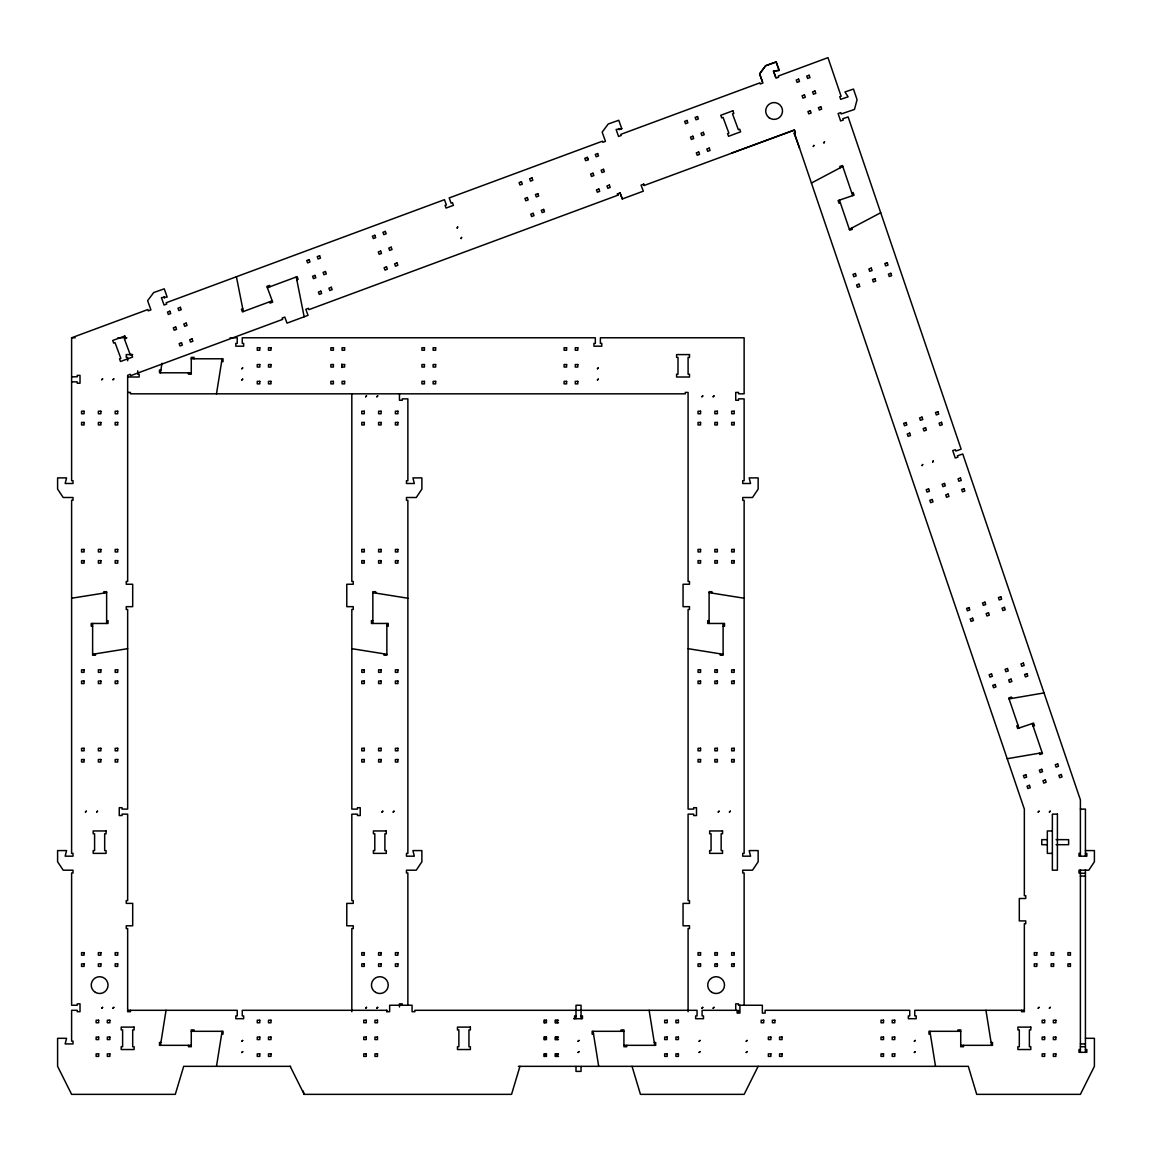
<?xml version="1.0" encoding="UTF-8"?>
<svg xmlns="http://www.w3.org/2000/svg" width="1152" height="1152" viewBox="0 0 1152 1152"><rect width="100%" height="100%" fill="white"/><g stroke="black" fill="none" stroke-linecap="round" stroke-linejoin="round"><path stroke-width="1.5" d="M160.445 372.802L161.986 363.226M216.49 393.826L222.091 358.79M160.445 1045.325L166.046 1010.304M216.49 1066.334L222.091 1031.314M519.955 1066.334L511.546 1094.357L304.186 1094.357L290.174 1066.334M758.146 1066.334L744.134 1094.357L640.454 1094.357L632.045 1066.334M811.426 183.024L842.774 166.435M849.355 229.32L880.718 212.731M290.606 1066.334L183.701 1066.334L175.291 1094.357L71.611 1094.357L57.6 1066.334L57.6 1038.312L66.571 1038.312L65.16 1043.928L73.008 1043.928L73.008 1041.12L71.611 1041.12L71.611 1010.304L77.213 1010.304L77.213 1011.701L80.021 1011.701L80.021 1003.853L77.213 1003.853L77.213 1005.25L71.611 1005.25L71.611 872.986L73.008 872.986L73.008 870.192L63.202 870.192L57.6 861.782L57.6 850.579L66.571 850.579L65.16 856.181L73.008 856.181L73.008 853.373L71.611 853.373L71.611 500.299L73.008 500.299L73.008 497.506L63.202 497.506L57.6 489.096L57.6 477.893L66.571 477.893L65.16 483.494L73.008 483.494L73.008 480.686L71.611 480.686L71.611 337.781L147.816 309.557L148.277 310.838L150.912 309.902L147.629 300.658L153.677 292.565L164.246 288.821L167.17 297.086L161.424 297.648L164.045 305.035L166.694 304.099L166.205 302.746L444.456 199.685L446.4 204.941L445.075 205.43L446.054 208.066L453.413 205.33L452.434 202.709L451.123 203.198L449.179 197.942L602.41 141.192L602.798 142.286L605.448 141.35L602.165 132.106L608.213 124.013L618.768 120.269L621.778 128.722L616.104 129.485L618.566 136.454L621.216 135.518L620.798 134.366L759.874 82.872L760.262 83.966L762.912 83.03L759.629 73.786L765.677 65.693L776.232 61.949L779.227 70.402L773.395 70.978L775.642 77.026M267.35 287.698L297.144 276.653L298.123 279.288L296.813 279.763M242.755 308.75L241.445 309.24L242.424 311.875L272.218 300.83M130.45 1010.304L130.45 1011.701L127.656 1011.701L127.656 928.598L126.259 928.598L126.259 925.79L132.696 925.79L132.696 903.384L126.259 903.384L126.259 900.576L127.656 900.576L127.656 814.147L122.054 814.147L122.054 815.544L119.246 815.544L119.246 807.696L122.054 807.696L122.054 809.107L127.656 809.107L127.656 609.48L126.259 609.48L126.259 606.672L132.696 606.672L132.696 584.251L126.259 584.251L126.259 581.458L127.656 581.458L127.656 375.293L130.277 374.314L130.766 375.638L282.643 319.378L282.154 318.067L284.789 317.088L287.021 323.136L308.045 315.346L305.813 309.312L308.434 308.333L308.923 309.643L617.904 195.206L617.429 193.896L620.05 192.917L622.296 198.965L643.306 191.174L641.074 185.141L643.709 184.162L644.184 185.472L794.39 130.032L795.37 132.653L794.045 133.142L799.531 148.075M731.549 153.115L794.405 130.061L795.312 132.71L794.419 133.042L1024.344 809.107L1024.344 895.694L1025.741 895.694L1025.741 898.488L1019.304 898.488L1019.304 920.909L1025.741 920.909L1025.741 923.717L1024.344 923.717L1024.344 1011.701L1021.55 1011.701L1021.55 1010.304M621.778 128.722L619.056 129.658L618.725 128.52M851.803 192.974L853.128 192.514L854.035 195.163L838.109 200.578L839.016 203.242L840.341 202.781M1018.08 725.414L1016.755 725.861L1017.662 728.51L1033.574 723.11L1034.482 725.76L1033.157 726.206M1009.066 698.89L1044.029 692.914M1007.208 758.707L1042.171 752.731M71.611 598.234L106.632 592.632M92.621 654.278L127.656 648.677M71.611 337.781L75.168 337.781M117.936 337.781L126.85 337.781M230.098 337.781L237.226 337.781L237.226 343.382L235.814 343.382L235.814 346.19L243.662 346.19L243.662 343.382L242.266 343.382L242.266 337.781L595.339 337.781L595.339 343.382L593.942 343.382L593.942 346.19L601.776 346.19L601.776 343.382L600.379 343.382L600.379 337.781L744.134 337.781L744.134 393.826L738.518 393.826L738.518 392.414L735.725 392.414L735.725 400.262L738.518 400.262L738.518 398.866L744.134 398.866L744.134 480.686L742.723 480.686L742.723 483.494L750.571 483.494L749.174 477.893L758.146 477.893L758.146 489.096L752.53 497.506L742.723 497.506L742.723 500.299L744.134 500.299L744.134 853.373L742.723 853.373L742.723 856.181L750.571 856.181L749.174 850.579L758.146 850.579L758.146 861.782L752.53 870.192L742.723 870.192L742.723 872.986L744.134 872.986L744.134 1005.25M132.696 354.586L126.259 354.586L126.259 357.394L127.656 357.394L127.656 360.763M191.275 358.79L223.042 358.79L223.042 361.598L221.645 361.598M160.891 370.008L159.494 370.008L159.494 372.802L191.275 372.802M71.611 376.79L77.213 376.79L77.213 375.379L80.021 375.379L80.021 383.227L77.213 383.227L77.213 381.83L71.611 381.83M127.858 377.006L139.147 377.006L139.147 374.213L137.736 374.213L137.736 370.843M127.656 392.414L130.45 392.414L130.45 393.826L685.282 393.826L685.282 392.414L688.09 392.414L688.09 581.458L689.486 581.458L689.486 584.251L683.05 584.251L683.05 606.672L689.486 606.672L689.486 609.48L688.09 609.48L688.09 809.107L693.691 809.107L693.691 807.696L696.499 807.696L696.499 815.544L693.691 815.544L693.691 814.147L688.09 814.147L688.09 900.576L689.486 900.576L689.486 903.384L683.05 903.384L683.05 925.79L689.486 925.79L689.486 928.598L688.09 928.598L688.09 1011.701M106.632 620.654L108.043 620.654L108.043 623.462L91.224 623.462L91.224 626.256L92.621 626.256M372.845 620.654L371.448 620.654L371.448 623.462L388.253 623.462L388.253 626.256L386.856 626.256M709.099 620.654L707.702 620.654L707.702 623.462L724.522 623.462L724.522 626.256L723.11 626.256M1080.389 809.107L1085.429 809.107L1085.429 856.181M1052.366 830.952L1047.326 830.952L1047.326 853.373L1052.366 853.373M1047.326 839.65L1041.782 839.65L1041.782 844.69L1047.326 844.69M1056.096 839.65L1068.624 839.65L1068.624 844.69L1056.096 844.69M1085.429 850.579L1094.4 850.579L1094.4 861.782L1088.798 870.192L1078.992 870.192L1078.992 872.986L1080.389 872.986M1080.389 853.373L1078.992 853.373L1078.992 856.181L1086.84 856.181L1086.84 853.373L1085.429 853.373M1080.389 873.274L1085.429 873.274M1080.389 876.067L1085.429 876.067M127.656 1010.304L237.226 1010.304L237.226 1015.906L235.814 1015.906L235.814 1018.699L243.662 1018.699L243.662 1015.906L242.266 1015.906L242.266 1010.304L386.856 1010.304L386.856 1011.701L389.65 1011.701L389.65 1005.25L412.07 1005.25L412.07 1011.701L414.878 1011.701L414.878 1010.304L697.046 1010.304L697.046 1015.906L695.65 1015.906L695.65 1018.699L703.498 1018.699L703.498 1015.906L702.101 1015.906L702.101 1010.304L737.122 1010.304L737.122 1013.098L739.93 1013.098L739.93 1005.25M1024.344 1010.304L914.774 1010.304L914.774 1015.906L916.186 1015.906L916.186 1018.699L908.338 1018.699L908.338 1015.906L909.734 1015.906L909.734 1010.304L765.144 1010.304L765.144 1013.098L762.35 1013.098L762.35 1005.25L738.518 1005.25L738.518 1003.853L735.725 1003.853L735.725 1010.131M576 1015.906L574.603 1015.906L574.603 1018.699M581.04 1015.906L582.451 1015.906L582.451 1018.699L573.653 1018.699M558.475 1020.24L555.149 1020.24L555.149 1022.76L558.475 1022.76M191.275 1031.314L223.042 1031.314L223.042 1034.122L221.645 1034.122M623.909 1031.314L592.128 1031.314L592.128 1034.122L593.539 1034.122M960.725 1031.314L928.958 1031.314L928.958 1034.122L930.355 1034.122M558.475 1037.059L555.149 1037.059L555.149 1039.579L558.475 1039.579M1085.429 1038.312L1094.4 1038.312L1094.4 1066.334L1080.389 1094.357L976.709 1094.357L968.299 1066.334L518.386 1066.334M160.891 1042.517L159.494 1042.517L159.494 1045.325L191.275 1045.325M654.278 1042.517L655.69 1042.517L655.69 1045.325L623.909 1045.325M991.109 1042.517L992.506 1042.517L992.506 1045.325L960.725 1045.325M1080.389 1043.928L1085.429 1043.928M1080.389 1046.722L1085.429 1046.722M1080.389 1049.53L1078.992 1049.53L1078.992 1052.323L1086.84 1052.323L1086.84 1049.53L1085.429 1049.53M558.475 1053.864L555.149 1053.864L555.149 1056.398L558.475 1056.398M709.099 592.632L744.134 598.234M372.845 592.632L407.866 598.234M688.09 648.677L723.11 654.278M351.821 648.677L386.856 654.278M762.494 81.893L759.586 74.016L765.518 65.837L776.03 61.949L779.141 70.344L773.554 71.165L776.03 78.134L778.68 77.198L778.262 76.046L827.971 57.643L841.104 96.235L839.765 96.682L840.672 99.331L848.102 96.811L844.978 91.958L853.459 89.064L857.074 99.677L854.467 109.44L841.205 113.947L840.758 112.622L838.109 113.53L840.629 120.96L843.278 120.053L842.832 118.728L848.131 116.928L961.142 449.208L955.843 451.022L955.382 449.698L952.733 450.59L955.267 458.021L957.917 457.128L957.47 455.789L962.77 453.989L1080.389 799.834L1080.389 856.181M620.05 192.917L622.296 198.965M617.429 193.896L617.904 195.206M587.419 157.349L588.283 159.71M269.986 286.718L269.496 285.408L266.861 286.373L272.707 302.141L270.072 303.12L269.597 301.81M643.709 184.162L644.184 185.472M164.045 296.712L164.534 298.022M852.696 195.624L842.472 165.542L839.822 166.435L840.269 167.76M1032.25 723.557L1042.474 753.638L1039.824 754.546L1039.378 753.221M851.875 227.981L852.322 229.32L849.672 230.213L839.434 200.131M1011.859 698.4L1011.413 697.075L1008.749 697.982L1018.987 728.064M303.206 1091.059L304.186 1094.357M296.251 276.984L304.157 316.786M236.405 276.739L243.317 311.544M985.954 1010.304L991.555 1045.325M929.909 1031.314L935.51 1066.334M649.123 1010.304L654.739 1045.325M593.078 1031.314L598.694 1066.334M1085.429 869.702L1085.429 1052.078M1080.389 869.702L1080.389 1052.078M963.533 1045.325L963.533 1046.722L960.725 1046.722L960.725 1029.917L957.931 1029.917L957.931 1031.314M738.518 1010.304L738.518 1011.701M723.11 623.462L723.11 655.229L720.317 655.229L720.317 653.832M711.907 593.078L711.907 591.682L709.099 591.682L709.099 623.462M626.717 1045.325L626.717 1046.722L623.909 1046.722L623.909 1029.917L621.101 1029.917L621.101 1031.314M581.04 1018.699L581.04 1005.25L576 1005.25L576 1018.699M581.04 1066.55L581.04 1071.389L576 1071.389L576 1066.55M557.669 1020.24L557.669 1022.76M557.669 1037.059L557.669 1039.579M557.669 1053.864L557.669 1056.398M555.955 1020.24L555.955 1022.76M555.955 1037.059L555.955 1039.579M555.955 1053.864L555.955 1056.398M544.752 1020.24L544.752 1022.76M544.752 1037.059L544.752 1039.579M544.752 1053.864L544.752 1056.398M407.866 1005.25L407.866 872.986L406.469 872.986L406.469 870.192L416.275 870.192L421.877 861.782L421.877 850.579L412.92 850.579L414.317 856.181L406.469 856.181L406.469 853.373L407.866 853.373L407.866 500.299L406.469 500.299L406.469 497.506L416.275 497.506L421.877 489.096L421.877 477.893L412.92 477.893L414.317 483.494L406.469 483.494L406.469 480.686L407.866 480.686L407.866 398.866L402.264 398.866L402.264 400.262L399.47 400.262L399.47 393.984M402.264 1005.25L402.264 1003.853L399.47 1003.853L399.47 1006.992M386.856 623.462L386.856 655.229L384.048 655.229L384.048 653.832M386.726 1010.304L386.726 1011.701M375.638 593.078L375.638 591.682L372.845 591.682L372.845 623.462M351.821 394.2L351.821 581.458L353.232 581.458L353.232 584.251L346.781 584.251L346.781 606.672L353.232 606.672L353.232 609.48L351.821 609.48L351.821 809.107L357.437 809.107L357.437 807.696L360.23 807.696L360.23 815.544L357.437 815.544L357.437 814.147L351.821 814.147L351.821 900.576L353.232 900.576L353.232 903.384L346.781 903.384L346.781 925.79L353.232 925.79L353.232 928.598L351.821 928.598L351.821 1011.701M341.741 364.118L341.741 367.488M194.069 358.79L194.069 357.394L191.275 357.394L191.275 374.213L188.467 374.213L188.467 372.802M194.069 1031.314L194.069 1029.917L191.275 1029.917L191.275 1046.722L188.467 1046.722L188.467 1045.325M106.632 623.462L106.632 591.682L103.838 591.682L103.838 593.078M95.429 653.832L95.429 655.229L92.621 655.229L92.621 623.462M169.834 311.213L167.472 312.091L168.35 314.453L170.712 313.589L169.834 311.213M180.346 307.325L177.984 308.203L178.862 310.565L181.224 309.686L180.346 307.325M309.11 259.632L306.734 260.51L307.613 262.872L309.974 261.994L309.11 259.632M319.608 255.744L317.246 256.622L318.125 258.984L320.486 258.106L319.608 255.744M374.803 235.296L372.427 236.174L373.306 238.55L375.667 237.672L374.803 235.296M385.301 231.408L382.939 232.286L383.818 234.648L386.179 233.77L385.301 231.408M521.453 181.771L519.091 182.65L519.97 185.011L522.331 184.147L521.453 181.771M531.965 177.883L529.603 178.762L530.482 181.123L532.843 180.245L531.965 177.883M587.146 157.45L584.784 158.328L585.662 160.69L588.024 159.811L587.146 157.45M597.658 153.547L595.296 154.426L596.174 156.787L598.536 155.923L597.658 153.547M687.01 120.456L684.634 121.334L685.512 123.71L687.874 122.832L687.01 120.456M697.522 116.568L695.146 117.446L696.024 119.808L698.386 118.93L697.522 116.568M798.595 79.128L796.234 80.006L797.112 82.368L799.474 81.49L798.595 79.128M809.107 75.24L806.746 76.104L807.624 78.48L809.986 77.602L809.107 75.24M124.805 336.01L112.709 340.488L113.688 343.109L114.998 342.619L120.845 358.387L119.534 358.877L120.499 361.512L132.595 357.034L131.616 354.398L130.306 354.888L124.459 339.12L125.77 338.63L124.805 336.01M732.859 110.808L720.763 115.272L721.742 117.907L723.053 117.418L728.899 133.186L727.589 133.675L728.554 136.296L740.65 131.818L739.67 129.197L738.36 129.686L732.514 113.918L733.824 113.429L732.859 110.808M175.68 326.981L173.304 327.859L174.182 330.221L176.544 329.342L175.68 326.981M186.192 323.093L183.816 323.971L184.694 326.333L187.056 325.454L186.192 323.093M314.942 275.4L312.581 276.278L313.459 278.64L315.821 277.762L314.942 275.4M325.454 271.512L323.093 272.39L323.971 274.752L326.333 273.874L325.454 271.512M380.635 251.064L378.274 251.942L379.152 254.304L381.514 253.44L380.635 251.064M391.147 247.176L388.786 248.054L389.664 250.416L392.026 249.538L391.147 247.176M527.299 197.539L524.938 198.418L525.802 200.779L528.178 199.915L527.299 197.539M537.811 193.651L535.45 194.53L536.314 196.891L538.69 196.013L537.811 193.651M592.992 173.218L590.63 174.082L591.494 176.458L593.87 175.579L592.992 173.218M603.504 169.315L601.142 170.194L602.006 172.555L604.382 171.691L603.504 169.315M692.842 136.224L690.48 137.102L691.358 139.464L693.72 138.6L692.842 136.224M703.354 132.336L700.992 133.214L701.87 135.576L704.232 134.698L703.354 132.336M804.442 94.896L802.066 95.774L802.944 98.136L805.306 97.258L804.442 94.896M814.939 90.994L812.578 91.872L813.456 94.248L815.818 93.37L814.939 90.994M457.675 226.944L457.186 228.024L457.675 226.944M461.578 237.442L461.074 238.536L461.578 237.442M181.512 342.749L179.15 343.627L180.029 345.989L182.39 345.11L181.512 342.749M192.024 338.861L189.662 339.739L190.541 342.101L192.902 341.222L192.024 338.861M320.789 291.168L318.413 292.046L319.291 294.408L321.653 293.53L320.789 291.168M331.301 287.28L328.925 288.144L329.803 290.52L332.165 289.642L331.301 287.28M386.482 266.832L384.106 267.71L384.984 270.072L387.346 269.194L386.482 266.832M396.994 262.944L394.618 263.822L395.496 266.184L397.858 265.306L396.994 262.944M533.131 213.307L530.77 214.186L531.648 216.547L534.01 215.669L533.131 213.307M543.643 209.419L541.282 210.298L542.16 212.659L544.522 211.781L543.643 209.419M598.824 188.986L596.462 189.85L597.341 192.226L599.702 191.347L598.824 188.986M609.336 185.083L606.974 185.962L607.853 188.323L610.214 187.445L609.336 185.083M698.688 151.992L696.312 152.87L697.19 155.232L699.552 154.368L698.688 151.992M709.2 148.104L706.824 148.982L707.702 151.344L710.064 150.466L709.2 148.104M810.274 110.664L807.912 111.542L808.79 113.904L811.152 113.026L810.274 110.664M820.786 106.762L818.424 107.64L819.302 110.002L821.664 109.138L820.786 106.762M813.859 145.426L813.341 146.491L813.859 145.426M824.472 141.811L823.954 142.877L824.472 141.811M855.374 273.528L852.984 274.334L853.79 276.725L856.181 275.918L855.374 273.528M871.286 268.114L868.896 268.92L869.717 271.31L872.107 270.504L871.286 268.114M887.213 262.699L884.822 263.52L885.629 265.896L888.019 265.09L887.213 262.699M858.974 284.141L856.598 284.947L857.405 287.338L859.795 286.531L858.974 284.141M874.901 278.726L872.51 279.533L873.317 281.923L875.707 281.117L874.901 278.726M890.813 273.312L888.422 274.118L889.243 276.509L891.634 275.702L890.813 273.312M906.048 422.539L903.658 423.36L904.478 425.736L906.869 424.93L906.048 422.539M921.974 417.125L919.584 417.946L920.39 420.336L922.781 419.515L921.974 417.125M937.886 411.71L935.496 412.531L936.317 414.922L938.693 414.101L937.886 411.71M909.662 433.152L907.272 433.973L908.078 436.349L910.469 435.542L909.662 433.152M925.574 427.738L923.184 428.558L924.005 430.934L926.395 430.128L925.574 427.738M941.501 422.323L939.11 423.144L939.917 425.534L942.307 424.714L941.501 422.323M922.666 464.515L922.147 465.581L922.666 464.515M933.278 460.915L932.76 461.981L933.278 460.915M928.613 488.866L926.222 489.672L927.029 492.062L929.419 491.256L928.613 488.866M944.525 483.451L942.134 484.272L942.955 486.648L945.331 485.842L944.525 483.451M960.437 478.037L958.061 478.858L958.867 481.234L961.258 480.427L960.437 478.037M932.213 499.478L929.822 500.285L930.643 502.675L933.034 501.869L932.213 499.478M948.139 494.064L945.749 494.87L946.555 497.261L948.946 496.454L948.139 494.064M964.051 488.65L961.661 489.47L962.482 491.846L964.858 491.04L964.051 488.65M968.99 607.594L966.6 608.4L967.406 610.79L969.797 609.97L968.99 607.594M984.902 602.179L982.512 602.986L983.318 605.376L985.709 604.57L984.902 602.179M1000.814 596.765L998.424 597.571L999.245 599.962L1001.635 599.155L1000.814 596.765M972.59 618.206L970.2 619.013L971.021 621.403L973.411 620.582L972.59 618.206M988.517 612.792L986.126 613.598L986.933 615.989L989.323 615.168L988.517 612.792M1004.429 607.378L1002.038 608.184L1002.859 610.574L1005.235 609.768L1004.429 607.378M991.541 673.906L989.15 674.726L989.971 677.117L992.347 676.296L991.541 673.906M1007.453 668.506L1005.077 669.312L1005.883 671.702L1008.274 670.882L1007.453 668.506M1023.379 663.091L1020.989 663.898L1021.795 666.288L1024.186 665.467L1023.379 663.091M995.155 684.518L992.765 685.339L993.571 687.73L995.962 686.909L995.155 684.518M1011.067 679.104L1008.677 679.925L1009.498 682.315L1011.874 681.494L1011.067 679.104M1026.979 673.704L1024.603 674.51L1025.41 676.901L1027.8 676.08L1026.979 673.704M1025.827 774.72L1023.437 775.541L1024.243 777.917L1026.634 777.11L1025.827 774.72M1041.739 769.306L1039.349 770.126L1040.17 772.517L1042.56 771.696L1041.739 769.306M1057.666 763.891L1055.275 764.712L1056.082 767.102L1058.472 766.282L1057.666 763.891M1029.427 785.333L1027.051 786.154L1027.858 788.53L1030.248 787.723L1029.427 785.333M1045.354 779.918L1042.963 780.739L1043.77 783.115L1046.16 782.309L1045.354 779.918M1061.266 774.504L1058.875 775.325L1059.696 777.715L1062.086 776.894L1061.266 774.504M259.79 347.731L257.256 347.731L257.256 350.251L259.79 350.251L259.79 347.731M270.994 347.731L268.474 347.731L268.474 350.251L270.994 350.251L270.994 347.731M333.389 347.731L330.869 347.731L330.869 350.251L333.389 350.251L333.389 347.731M344.606 347.731L342.086 347.731L342.086 350.251L344.606 350.251L344.606 347.731M424.44 347.731L421.92 347.731L421.92 350.251L424.44 350.251L424.44 347.731M435.643 347.731L433.123 347.731L433.123 350.251L435.643 350.251L435.643 347.731M566.611 347.731L564.091 347.731L564.091 350.251L566.611 350.251L566.611 347.731M577.814 347.731L575.294 347.731L575.294 350.251L577.814 350.251L577.814 347.731M689.486 354.586L676.598 354.586L676.598 357.394L677.995 357.394L677.995 374.213L676.598 374.213L676.598 377.006L689.486 377.006L689.486 374.213L688.09 374.213L688.09 357.394L689.486 357.394L689.486 354.586M259.79 364.536L257.256 364.536L257.256 367.056L259.79 367.056L259.79 364.536M270.994 364.536L268.474 364.536L268.474 367.056L270.994 367.056L270.994 364.536M333.389 364.536L330.869 364.536L330.869 367.056L333.389 367.056L333.389 364.536M344.606 364.536L342.086 364.536L342.086 367.056L344.606 367.056L344.606 364.536M424.44 364.536L421.92 364.536L421.92 367.056L424.44 367.056L424.44 364.536M435.643 364.536L433.123 364.536L433.123 367.056L435.643 367.056L435.643 364.536M566.611 364.536L564.091 364.536L564.091 367.056L566.611 367.056L566.611 364.536M577.814 364.536L575.294 364.536L575.294 367.056L577.814 367.056L577.814 364.536M242.683 367.92L241.848 368.77L242.683 367.92M598.277 367.92L597.442 368.77L598.277 367.92M102.6 378.893L101.75 379.728L102.6 378.893M113.803 378.893L112.968 379.728L113.803 378.893M242.683 379.138L241.848 379.973L242.683 379.138M598.277 379.138L597.442 379.973L598.277 379.138M259.79 381.355L257.256 381.355L257.256 383.875L259.79 383.875L259.79 381.355M270.994 381.355L268.474 381.355L268.474 383.875L270.994 383.875L270.994 381.355M333.389 381.355L330.869 381.355L330.869 383.875L333.389 383.875L333.389 381.355M344.606 381.355L342.086 381.355L342.086 383.875L344.606 383.875L344.606 381.355M424.44 381.355L421.92 381.355L421.92 383.875L424.44 383.875L424.44 381.355M435.643 381.355L433.123 381.355L433.123 383.875L435.643 383.875L435.643 381.355M566.611 381.355L564.091 381.355L564.091 383.875L566.611 383.875L566.611 381.355M577.814 381.355L575.294 381.355L575.294 383.875L577.814 383.875L577.814 381.355M366.509 395.928L365.674 396.763L366.509 395.928M377.726 395.928L376.877 396.763L377.726 395.928M702.778 395.928L701.928 396.763L702.778 395.928M713.981 395.928L713.146 396.763L713.981 395.928M84.082 411.221L81.562 411.221L81.562 413.741L84.082 413.741L84.082 411.221M100.886 411.221L98.366 411.221L98.366 413.741L100.886 413.741L100.886 411.221M117.706 411.221L115.186 411.221L115.186 413.741L117.706 413.741L117.706 411.221M364.291 411.221L361.771 411.221L361.771 413.741L364.291 413.741L364.291 411.221M381.11 411.221L378.59 411.221L378.59 413.741L381.11 413.741L381.11 411.221M397.93 411.221L395.395 411.221L395.395 413.741L397.93 413.741L397.93 411.221M700.56 411.221L698.04 411.221L698.04 413.741L700.56 413.741L700.56 411.221M717.365 411.221L714.845 411.221L714.845 413.741L717.365 413.741L717.365 411.221M734.184 411.221L731.664 411.221L731.664 413.741L734.184 413.741L734.184 411.221M84.082 422.438L81.562 422.438L81.562 424.958L84.082 424.958L84.082 422.438M100.886 422.438L98.366 422.438L98.366 424.958L100.886 424.958L100.886 422.438M117.706 422.438L115.186 422.438L115.186 424.958L117.706 424.958L117.706 422.438M364.291 422.438L361.771 422.438L361.771 424.958L364.291 424.958L364.291 422.438M381.11 422.438L378.59 422.438L378.59 424.958L381.11 424.958L381.11 422.438M397.93 422.438L395.395 422.438L395.395 424.958L397.93 424.958L397.93 422.438M700.56 422.438L698.04 422.438L698.04 424.958L700.56 424.958L700.56 422.438M717.365 422.438L714.845 422.438L714.845 424.958L717.365 424.958L717.365 422.438M734.184 422.438L731.664 422.438L731.664 424.958L734.184 424.958L734.184 422.438M84.082 549.418L81.562 549.418L81.562 551.938L84.082 551.938L84.082 549.418M100.886 549.418L98.366 549.418L98.366 551.938L100.886 551.938L100.886 549.418M117.706 549.418L115.186 549.418L115.186 551.938L117.706 551.938L117.706 549.418M364.291 549.418L361.771 549.418L361.771 551.938L364.291 551.938L364.291 549.418M381.11 549.418L378.59 549.418L378.59 551.938L381.11 551.938L381.11 549.418M397.93 549.418L395.395 549.418L395.395 551.938L397.93 551.938L397.93 549.418M700.56 549.418L698.04 549.418L698.04 551.938L700.56 551.938L700.56 549.418M717.365 549.418L714.845 549.418L714.845 551.938L717.365 551.938L717.365 549.418M734.184 549.418L731.664 549.418L731.664 551.938L734.184 551.938L734.184 549.418M84.082 560.621L81.562 560.621L81.562 563.141L84.082 563.141L84.082 560.621M100.886 560.621L98.366 560.621L98.366 563.141L100.886 563.141L100.886 560.621M117.706 560.621L115.186 560.621L115.186 563.141L117.706 563.141L117.706 560.621M364.291 560.621L361.771 560.621L361.771 563.141L364.291 563.141L364.291 560.621M381.11 560.621L378.59 560.621L378.59 563.141L381.11 563.141L381.11 560.621M397.93 560.621L395.395 560.621L395.395 563.141L397.93 563.141L397.93 560.621M700.56 560.621L698.04 560.621L698.04 563.141L700.56 563.141L700.56 560.621M717.365 560.621L714.845 560.621L714.845 563.141L717.365 563.141L717.365 560.621M734.184 560.621L731.664 560.621L731.664 563.141L734.184 563.141L734.184 560.621M84.082 669.83L81.562 669.83L81.562 672.35L84.082 672.35L84.082 669.83M100.886 669.83L98.366 669.83L98.366 672.35L100.886 672.35L100.886 669.83M117.706 669.83L115.186 669.83L115.186 672.35L117.706 672.35L117.706 669.83M364.291 669.83L361.771 669.83L361.771 672.35L364.291 672.35L364.291 669.83M381.11 669.83L378.59 669.83L378.59 672.35L381.11 672.35L381.11 669.83M397.93 669.83L395.395 669.83L395.395 672.35L397.93 672.35L397.93 669.83M700.56 669.83L698.04 669.83L698.04 672.35L700.56 672.35L700.56 669.83M717.365 669.83L714.845 669.83L714.845 672.35L717.365 672.35L717.365 669.83M734.184 669.83L731.664 669.83L731.664 672.35L734.184 672.35L734.184 669.83M84.082 681.048L81.562 681.048L81.562 683.568L84.082 683.568L84.082 681.048M100.886 681.048L98.366 681.048L98.366 683.568L100.886 683.568L100.886 681.048M117.706 681.048L115.186 681.048L115.186 683.568L117.706 683.568L117.706 681.048M364.291 681.048L361.771 681.048L361.771 683.568L364.291 683.568L364.291 681.048M381.11 681.048L378.59 681.048L378.59 683.568L381.11 683.568L381.11 681.048M397.93 681.048L395.395 681.048L395.395 683.568L397.93 683.568L397.93 681.048M700.56 681.048L698.04 681.048L698.04 683.568L700.56 683.568L700.56 681.048M717.365 681.048L714.845 681.048L714.845 683.568L717.365 683.568L717.365 681.048M734.184 681.048L731.664 681.048L731.664 683.568L734.184 683.568L734.184 681.048M84.082 748.296L81.562 748.296L81.562 750.816L84.082 750.816L84.082 748.296M100.886 748.296L98.366 748.296L98.366 750.816L100.886 750.816L100.886 748.296M117.706 748.296L115.186 748.296L115.186 750.816L117.706 750.816L117.706 748.296M364.291 748.296L361.771 748.296L361.771 750.816L364.291 750.816L364.291 748.296M381.11 748.296L378.59 748.296L378.59 750.816L381.11 750.816L381.11 748.296M397.93 748.296L395.395 748.296L395.395 750.816L397.93 750.816L397.93 748.296M700.56 748.296L698.04 748.296L698.04 750.816L700.56 750.816L700.56 748.296M717.365 748.296L714.845 748.296L714.845 750.816L717.365 750.816L717.365 748.296M734.184 748.296L731.664 748.296L731.664 750.816L734.184 750.816L734.184 748.296M84.082 759.499L81.562 759.499L81.562 762.019L84.082 762.019L84.082 759.499M100.886 759.499L98.366 759.499L98.366 762.019L100.886 762.019L100.886 759.499M117.706 759.499L115.186 759.499L115.186 762.019L117.706 762.019L117.706 759.499M364.291 759.499L361.771 759.499L361.771 762.019L364.291 762.019L364.291 759.499M381.11 759.499L378.59 759.499L378.59 762.019L381.11 762.019L381.11 759.499M397.93 759.499L395.395 759.499L395.395 762.019L397.93 762.019L397.93 759.499M700.56 759.499L698.04 759.499L698.04 762.019L700.56 762.019L700.56 759.499M717.365 759.499L714.845 759.499L714.845 762.019L717.365 762.019L717.365 759.499M734.184 759.499L731.664 759.499L731.664 762.019L734.184 762.019L734.184 759.499M86.299 811.21L85.464 812.045L86.299 811.21M97.502 811.21L96.667 812.045L97.502 811.21M382.81 811.21L381.974 812.045L382.81 811.21M394.027 811.21L393.178 812.045L394.027 811.21M719.078 811.21L718.229 812.045L719.078 811.21M730.282 811.21L729.446 812.045L730.282 811.21M1039.032 811.21L1038.197 812.045L1039.032 811.21M1050.25 811.21L1049.4 812.045L1050.25 811.21M1057.406 814.147L1052.366 814.147L1052.366 870.192L1057.406 870.192L1057.406 814.147M106.07 830.952L93.182 830.952L93.182 833.76L94.594 833.76L94.594 850.579L93.182 850.579L93.182 853.373L106.07 853.373L106.07 850.579L104.674 850.579L104.674 833.76L106.07 833.76L106.07 830.952M386.294 830.952L373.406 830.952L373.406 833.76L374.803 833.76L374.803 850.579L373.406 850.579L373.406 853.373L386.294 853.373L386.294 850.579L384.898 850.579L384.898 833.76L386.294 833.76L386.294 830.952M722.549 830.952L709.661 830.952L709.661 833.76L711.058 833.76L711.058 850.579L709.661 850.579L709.661 853.373L722.549 853.373L722.549 850.579L721.152 850.579L721.152 833.76L722.549 833.76L722.549 830.952M84.082 952.646L81.562 952.646L81.562 955.181L84.082 955.181L84.082 952.646M100.886 952.646L98.366 952.646L98.366 955.181L100.886 955.181L100.886 952.646M117.706 952.646L115.186 952.646L115.186 955.181L117.706 955.181L117.706 952.646M364.291 952.646L361.771 952.646L361.771 955.181L364.291 955.181L364.291 952.646M381.11 952.646L378.59 952.646L378.59 955.181L381.11 955.181L381.11 952.646M397.93 952.646L395.395 952.646L395.395 955.181L397.93 955.181L397.93 952.646M700.56 952.646L698.04 952.646L698.04 955.181L700.56 955.181L700.56 952.646M717.365 952.646L714.845 952.646L714.845 955.181L717.365 955.181L717.365 952.646M734.184 952.646L731.664 952.646L731.664 955.181L734.184 955.181L734.184 952.646M1036.814 952.646L1034.294 952.646L1034.294 955.181L1036.814 955.181L1036.814 952.646M1053.634 952.646L1051.114 952.646L1051.114 955.181L1053.634 955.181L1053.634 952.646M1070.438 952.646L1067.918 952.646L1067.918 955.181L1070.438 955.181L1070.438 952.646M84.082 963.864L81.562 963.864L81.562 966.384L84.082 966.384L84.082 963.864M100.886 963.864L98.366 963.864L98.366 966.384L100.886 966.384L100.886 963.864M117.706 963.864L115.186 963.864L115.186 966.384L117.706 966.384L117.706 963.864M364.291 963.864L361.771 963.864L361.771 966.384L364.291 966.384L364.291 963.864M381.11 963.864L378.59 963.864L378.59 966.384L381.11 966.384L381.11 963.864M397.93 963.864L395.395 963.864L395.395 966.384L397.93 966.384L397.93 963.864M700.56 963.864L698.04 963.864L698.04 966.384L700.56 966.384L700.56 963.864M717.365 963.864L714.845 963.864L714.845 966.384L717.365 966.384L717.365 963.864M734.184 963.864L731.664 963.864L731.664 966.384L734.184 966.384L734.184 963.864M1036.814 963.864L1034.294 963.864L1034.294 966.384L1036.814 966.384L1036.814 963.864M1053.634 963.864L1051.114 963.864L1051.114 966.384L1053.634 966.384L1053.634 963.864M1070.438 963.864L1067.918 963.864L1067.918 966.384L1070.438 966.384L1070.438 963.864M102.6 1007.352L101.75 1008.202L102.6 1007.352M113.803 1007.352L112.968 1008.202L113.803 1007.352M366.509 1007.352L365.674 1008.202L366.509 1007.352M377.726 1007.352L376.877 1008.202L377.726 1007.352M702.778 1007.352L701.928 1008.202L702.778 1007.352M713.981 1007.352L713.146 1008.202L713.981 1007.352M1039.032 1007.352L1038.197 1008.202L1039.032 1007.352M1050.25 1007.352L1049.4 1008.202L1050.25 1007.352M98.654 1020.24L96.134 1020.24L96.134 1022.76L98.654 1022.76L98.654 1020.24M109.858 1020.24L107.338 1020.24L107.338 1022.76L109.858 1022.76L109.858 1020.24M259.79 1020.24L257.256 1020.24L257.256 1022.76L259.79 1022.76L259.79 1020.24M270.994 1020.24L268.474 1020.24L268.474 1022.76L270.994 1022.76L270.994 1020.24M366.264 1020.24L363.744 1020.24L363.744 1022.76L366.264 1022.76L366.264 1020.24M377.482 1020.24L374.947 1020.24L374.947 1022.76L377.482 1022.76L377.482 1020.24M546.451 1020.24L543.931 1020.24L543.931 1022.76L546.451 1022.76L546.451 1020.24M667.195 1020.24L664.675 1020.24L664.675 1022.76L667.195 1022.76L667.195 1020.24M678.413 1020.24L675.893 1020.24L675.893 1022.76L678.413 1022.76L678.413 1020.24M763.704 1020.24L761.184 1020.24L761.184 1022.76L763.704 1022.76L763.704 1020.24M774.922 1020.24L772.402 1020.24L772.402 1022.76L774.922 1022.76L774.922 1020.24M883.526 1020.24L881.006 1020.24L881.006 1022.76L883.526 1022.76L883.526 1020.24M894.744 1020.24L892.21 1020.24L892.21 1022.76L894.744 1022.76L894.744 1020.24M1044.662 1020.24L1042.142 1020.24L1042.142 1022.76L1044.662 1022.76L1044.662 1020.24M1055.866 1020.24L1053.346 1020.24L1053.346 1022.76L1055.866 1022.76L1055.866 1020.24M134.093 1027.109L121.205 1027.109L121.205 1029.917L122.616 1029.917L122.616 1046.722L121.205 1046.722L121.205 1049.53L134.093 1049.53L134.093 1046.722L132.696 1046.722L132.696 1029.917L134.093 1029.917L134.093 1027.109M470.362 1027.109L457.474 1027.109L457.474 1029.917L458.87 1029.917L458.87 1046.722L457.474 1046.722L457.474 1049.53L470.362 1049.53L470.362 1046.722L468.95 1046.722L468.95 1029.917L470.362 1029.917L470.362 1027.109M1030.795 1027.109L1017.907 1027.109L1017.907 1029.917L1019.304 1029.917L1019.304 1046.722L1017.907 1046.722L1017.907 1049.53L1030.795 1049.53L1030.795 1046.722L1029.384 1046.722L1029.384 1029.917L1030.795 1029.917L1030.795 1027.109M98.654 1037.059L96.134 1037.059L96.134 1039.579L98.654 1039.579L98.654 1037.059M109.858 1037.059L107.338 1037.059L107.338 1039.579L109.858 1039.579L109.858 1037.059M259.79 1037.059L257.256 1037.059L257.256 1039.579L259.79 1039.579L259.79 1037.059M270.994 1037.059L268.474 1037.059L268.474 1039.579L270.994 1039.579L270.994 1037.059M366.264 1037.059L363.744 1037.059L363.744 1039.579L366.264 1039.579L366.264 1037.059M377.482 1037.059L374.947 1037.059L374.947 1039.579L377.482 1039.579L377.482 1037.059M546.451 1037.059L543.931 1037.059L543.931 1039.579L546.451 1039.579L546.451 1037.059M667.195 1037.059L664.675 1037.059L664.675 1039.579L667.195 1039.579L667.195 1037.059M678.413 1037.059L675.893 1037.059L675.893 1039.579L678.413 1039.579L678.413 1037.059M770.875 1037.059L768.355 1037.059L768.355 1039.579L770.875 1039.579L770.875 1037.059M782.093 1037.059L779.573 1037.059L779.573 1039.579L782.093 1039.579L782.093 1037.059M883.526 1037.059L881.006 1037.059L881.006 1039.579L883.526 1039.579L883.526 1037.059M894.744 1037.059L892.21 1037.059L892.21 1039.579L894.744 1039.579L894.744 1037.059M1044.662 1037.059L1042.142 1037.059L1042.142 1039.579L1044.662 1039.579L1044.662 1037.059M1055.866 1037.059L1053.346 1037.059L1053.346 1039.579L1055.866 1039.579L1055.866 1037.059M242.683 1040.443L241.848 1041.278L242.683 1040.443M578.938 1040.443L578.102 1041.278L578.938 1040.443M699.998 1040.443L699.149 1041.278L699.998 1040.443M747.072 1040.443L746.237 1041.278L747.072 1040.443M915.206 1040.443L914.357 1041.278L915.206 1040.443M242.683 1051.646L241.848 1052.496L242.683 1051.646M578.938 1051.646L578.102 1052.496L578.938 1051.646M699.998 1051.646L699.149 1052.496L699.998 1051.646M747.072 1051.646L746.237 1052.496L747.072 1051.646M915.206 1051.646L914.357 1052.496L915.206 1051.646M98.654 1053.864L96.134 1053.864L96.134 1056.398L98.654 1056.398L98.654 1053.864M109.858 1053.864L107.338 1053.864L107.338 1056.398L109.858 1056.398L109.858 1053.864M259.79 1053.864L257.256 1053.864L257.256 1056.398L259.79 1056.398L259.79 1053.864M270.994 1053.864L268.474 1053.864L268.474 1056.398L270.994 1056.398L270.994 1053.864M366.264 1053.864L363.744 1053.864L363.744 1056.398L366.264 1056.398L366.264 1053.864M377.482 1053.864L374.947 1053.864L374.947 1056.398L377.482 1056.398L377.482 1053.864M546.451 1053.864L543.931 1053.864L543.931 1056.398L546.451 1056.398L546.451 1053.864M667.195 1053.864L664.675 1053.864L664.675 1056.398L667.195 1056.398L667.195 1053.864M678.413 1053.864L675.893 1053.864L675.893 1056.398L678.413 1056.398L678.413 1053.864M770.875 1053.864L768.355 1053.864L768.355 1056.398L770.875 1056.398L770.875 1053.864M782.093 1053.864L779.573 1053.864L779.573 1056.398L782.093 1056.398L782.093 1053.864M883.526 1053.864L881.006 1053.864L881.006 1056.398L883.526 1056.398L883.526 1053.864M894.744 1053.864L892.21 1053.864L892.21 1056.398L894.744 1056.398L894.744 1053.864M1044.662 1053.864L1042.142 1053.864L1042.142 1056.398L1044.662 1056.398L1044.662 1053.864M1055.866 1053.864L1053.346 1053.864L1053.346 1056.398L1055.866 1056.398L1055.866 1053.864M95.429 992.39A8.41 8.41 0 0 0 108.043 985.118A8.41 8.41 0 0 0 95.429 977.832A8.41 8.41 0 0 0 95.429 992.39M375.638 992.39A8.41 8.41 0 0 0 388.253 985.118A8.41 8.41 0 0 0 375.638 977.832A8.41 8.41 0 0 0 375.638 992.39M711.907 992.39A8.41 8.41 0 0 0 724.522 985.118A8.41 8.41 0 0 0 711.907 977.832A8.41 8.41 0 0 0 711.907 992.39M769.162 117.778A8.41 8.41 0 0 0 782.467 111.859A8.41 8.41 0 0 0 770.688 103.291A8.41 8.41 0 0 0 769.162 117.778"/></g></svg>
